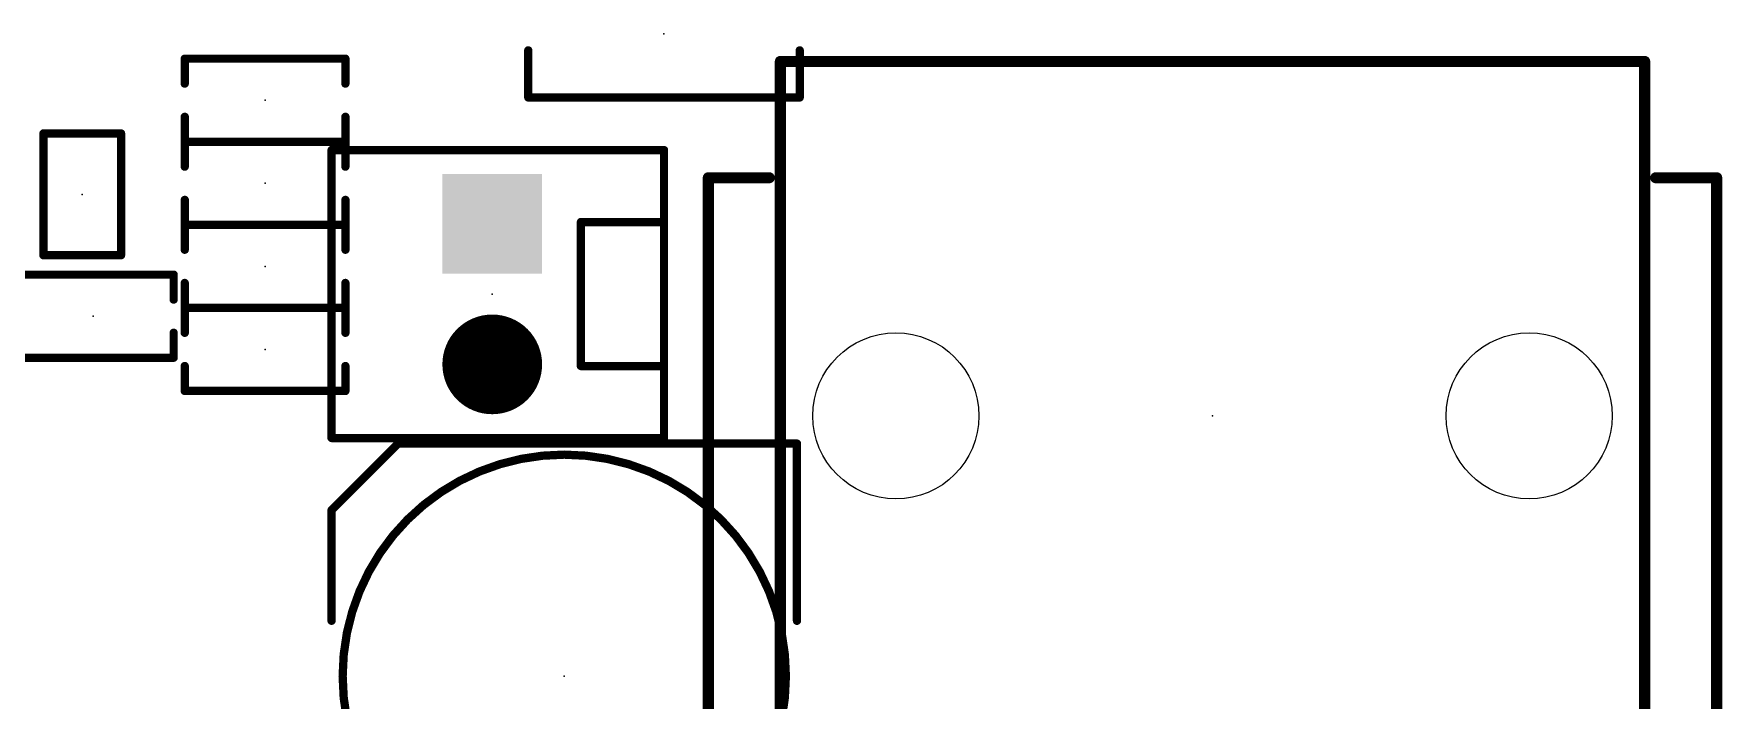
# Model space of a CAD drawing. Extents: x 0 to 89, y 0 to 124.
# Drawn here: x 23.12 to 53.6, y 91.37 to 103.4 of the extents above; entities that cross this region are included whole.
import ezdxf

# ---------------------------------------------------------------- set-up
doc = ezdxf.new("R2010")
doc.units = 0
for name, color, linetype in [('17', 82, 'CONTINUOUS'), ('20', 7, 'CONTINUOUS'), ('21', 253, 'CONTINUOUS'), ('22', 253, 'CONTINUOUS'), ('23', 7, 'CONTINUOUS'), ('24', 7, 'CONTINUOUS')]:
    doc.layers.add(name, color=color, linetype=linetype)

# ---------------------------------------------------------------- blocks, each defined once
blk = doc.blocks.new('SQUAREP')
blk.add_solid([(-0.5, -0.5), (0.5, -0.5), (-0.5, 0.5), (0.5, 0.5)])
blk = doc.blocks.new('ROUNDP')
at = {"const_width": 0.5}
blk.add_lwpolyline([(0, -0.25, 1), (0, 0.25, 1), (0, -0.25)], format="xyb", dxfattribs=at)

msp = doc.modelspace()

# ---------------------------------------------------------------- linework, layer by layer
at = {"layer": '20'}
for centre in [(38.685, 96.5), (50.115, 96.5)]:
    msp.add_circle(centre, 1.5, dxfattribs=at)
at = {"layer": '21', "const_width": 0.15}
for points in [[(25.85, 102.5), (25.85, 102.95)], [(25.85, 102.95), (28.75, 102.95)], [(28.75, 102.95), (28.75, 102.5)], [(32.05, 102.25), (32.05, 103.1)], [(36.95, 103.1), (36.95, 102.25)], [(36.95, 102.25), (32.05, 102.25)], [(25.85, 101.45), (25.85, 101.9)], [(28.75, 101.9), (28.75, 101.45)], [(23.3, 99.4), (23.3, 101.6)], [(23.3, 101.6), (24.7, 101.6)], [(24.7, 101.6), (24.7, 99.4)], [(25.85, 101), (25.85, 101.45)], [(25.85, 101.45), (28.75, 101.45)], [(28.75, 101.45), (25.85, 101.45)], [(28.75, 101.45), (28.75, 101)], [(25.85, 99.95), (25.85, 100.4)], [(28.75, 100.4), (28.75, 99.95)], [(25.85, 99.5), (25.85, 99.95)], [(25.85, 99.95), (28.75, 99.95)], [(28.75, 99.95), (25.85, 99.95)], [(28.75, 99.95), (28.75, 99.5)], [(24.7, 99.4), (23.3, 99.4)], [(22.75, 99.05), (25.65, 99.05)], [(25.65, 99.05), (25.65, 98.6)], [(25.85, 98.45), (25.85, 98.9)], [(28.75, 98.9), (28.75, 98.45)], [(28.75, 98.45), (25.85, 98.45)], [(25.85, 98), (25.85, 98.45)], [(25.85, 98.45), (28.75, 98.45)], [(28.75, 98.45), (28.75, 98)], [(25.65, 98), (25.65, 97.55)], [(25.65, 97.55), (22.75, 97.55)], [(25.85, 96.95), (25.85, 97.4)], [(28.75, 97.4), (28.75, 96.95)], [(28.75, 96.95), (25.85, 96.95)], [(29.7, 96), (28.5, 94.8)], [(36.9, 96), (29.7, 96)], [(36.9, 92.8), (36.9, 96)], [(28.5, 94.8), (28.5, 92.8)]]:
    msp.add_lwpolyline(points, dxfattribs=at)
at = {"layer": '21'}
for points, const_width in [([(25.8875, 102.95, 1), (25.8125, 102.95)], 0.075), ([(25.85, 102.9875, 1), (25.85, 102.9125)], 0.075), ([(28.7875, 102.95, 1), (28.7125, 102.95)], 0.075), ([(28.75, 102.9125, 1), (28.75, 102.9875)], 0.075), ([(32.0875, 103.1, 1), (32.0125, 103.1)], 0.075), ([(36.9875, 103.1, 1), (36.9125, 103.1)], 0.075), ([(25.8125, 102.5, 1), (25.8875, 102.5)], 0.075), ([(28.7125, 102.5, 1), (28.7875, 102.5)], 0.075), ([(32.05, 102.2875, 1), (32.05, 102.2125)], 0.075), ([(32.0125, 102.25, 1), (32.0875, 102.25)], 0.075), ([(36.9125, 102.25, 1), (36.9875, 102.25)], 0.075), ([(36.95, 102.2125, 1), (36.95, 102.2875)], 0.075), ([(25.8875, 101.9, 1), (25.8125, 101.9)], 0.075), ([(28.7875, 101.9, 1), (28.7125, 101.9)], 0.075), ([(23.3375, 101.6, 1), (23.2625, 101.6)], 0.075), ([(23.3, 101.6375, 1), (23.3, 101.5625)], 0.075), ([(24.7375, 101.6, 1), (24.6625, 101.6)], 0.075), ([(24.7, 101.5625, 1), (24.7, 101.6375)], 0.075), ([(25.8875, 101.45, 1), (25.8125, 101.45)], 0.075), ([(25.85, 101.4875, 1), (25.85, 101.4125)], 0.075), ([(25.85, 101.4875, 1), (25.85, 101.4125)], 0.075), ([(25.8125, 101.45, 1), (25.8875, 101.45)], 0.075), ([(28.7875, 101.45, 1), (28.7125, 101.45)], 0.075), ([(28.7125, 101.45, 1), (28.7875, 101.45)], 0.075), ([(28.75, 101.4125, 1), (28.75, 101.4875)], 0.075), ([(28.75, 101.4125, 1), (28.75, 101.4875)], 0.075), ([(25.8125, 101, 1), (25.8875, 101)], 0.075), ([(28.7125, 101, 1), (28.7875, 101)], 0.075), ([(25.8875, 100.4, 1), (25.8125, 100.4)], 0.075), ([(28.7875, 100.4, 1), (28.7125, 100.4)], 0.075), ([(25.8875, 99.95, 1), (25.8125, 99.95)], 0.075), ([(25.85, 99.9875, 1), (25.85, 99.9125)], 0.075), ([(25.85, 99.9875, 1), (25.85, 99.9125)], 0.075), ([(25.8125, 99.95, 1), (25.8875, 99.95)], 0.075), ([(28.7875, 99.95, 1), (28.7125, 99.95)], 0.075), ([(28.7125, 99.95, 1), (28.7875, 99.95)], 0.075), ([(28.75, 99.9125, 1), (28.75, 99.9875)], 0.075), ([(28.75, 99.9125, 1), (28.75, 99.9875)], 0.075), ([(23.3, 99.4375, 1), (23.3, 99.3625)], 0.075), ([(23.2625, 99.4, 1), (23.3375, 99.4)], 0.075), ([(24.6625, 99.4, 1), (24.7375, 99.4)], 0.075), ([(24.7, 99.3625, 1), (24.7, 99.4375)], 0.075), ([(25.8125, 99.5, 1), (25.8875, 99.5)], 0.075), ([(28.7125, 99.5, 1), (28.7875, 99.5)], 0.075), ([(25.6875, 99.05, 1), (25.6125, 99.05)], 0.075), ([(25.65, 99.0125, 1), (25.65, 99.0875)], 0.075), ([(25.8875, 98.9, 1), (25.8125, 98.9)], 0.075), ([(28.7875, 98.9, 1), (28.7125, 98.9)], 0.075), ([(25.6125, 98.6, 1), (25.6875, 98.6)], 0.075), ([(25.85, 98.4875, 1), (25.85, 98.4125)], 0.075), ([(25.8875, 98.45, 1), (25.8125, 98.45)], 0.075), ([(25.85, 98.4875, 1), (25.85, 98.4125)], 0.075), ([(25.8125, 98.45, 1), (25.8875, 98.45)], 0.075), ([(28.7875, 98.45, 1), (28.7125, 98.45)], 0.075), ([(28.7125, 98.45, 1), (28.7875, 98.45)], 0.075), ([(28.75, 98.4125, 1), (28.75, 98.4875)], 0.075), ([(28.75, 98.4125, 1), (28.75, 98.4875)], 0.075), ([(25.6875, 98, 1), (25.6125, 98)], 0.075), ([(25.8125, 98, 1), (25.8875, 98)], 0.075), ([(28.7125, 98, 1), (28.7875, 98)], 0.075), ([(25.6125, 97.55, 1), (25.6875, 97.55)], 0.075), ([(25.65, 97.5125, 1), (25.65, 97.5875)], 0.075), ([(25.8875, 97.4, 1), (25.8125, 97.4)], 0.075), ([(28.7875, 97.4, 1), (28.7125, 97.4)], 0.075), ([(25.85, 96.9875, 1), (25.85, 96.9125)], 0.075), ([(25.8125, 96.95, 1), (25.8875, 96.95)], 0.075), ([(28.7125, 96.95, 1), (28.7875, 96.95)], 0.075), ([(28.75, 96.9125, 1), (28.75, 96.9875)], 0.075), ([(29.7, 96.0375, 1), (29.7, 95.9625)], 0.075), ([(29.7265, 95.9735, 1), (29.6735, 96.0265)], 0.075), ([(36.9375, 96, 1), (36.8625, 96)], 0.075), ([(36.9, 95.9625, 1), (36.9, 96.0375)], 0.075), ([(32.7, 87.8, 1), (32.7, 95.8, 1), (32.7, 87.8)], 0.15), ([(28.5375, 94.8, 1), (28.4625, 94.8)], 0.075), ([(28.4735, 94.8265, 1), (28.5265, 94.7735)], 0.075), ([(28.4625, 92.8, 1), (28.5375, 92.8)], 0.075), ([(36.8625, 92.8, 1), (36.9375, 92.8)], 0.075)]:
    msp.add_lwpolyline(points, format="xyb", dxfattribs=dict(at, const_width=const_width))
at = {"layer": '22'}
for points, const_width in [([(52.2, 102.9), (36.6, 102.9)], 0.2), ([(36.6, 102.9), (36.6, 86.4)], 0.2), ([(52.2, 86.4), (52.2, 102.9)], 0.2), ([(34.5, 101.3), (28.5, 101.3)], 0.15), ([(28.5, 101.3), (28.5, 96.1)], 0.15), ([(34.5, 100), (34.5, 101.3)], 0.15), ([(35.3, 87.8), (35.3, 100.8)], 0.2), ([(35.3, 100.8), (36.4, 100.8)], 0.2), ([(53.5, 100.8), (52.4, 100.8)], 0.2), ([(53.5, 87.8), (53.5, 100.8)], 0.2), ([(33, 97.4), (33, 100)], 0.15), ([(33, 100), (34.5, 100)], 0.15), ([(34.5, 97.4), (34.5, 100)], 0.15), ([(34.5, 97.4), (33, 97.4)], 0.15), ([(34.5, 96.1), (34.5, 97.4)], 0.15), ([(28.5, 96.1), (34.5, 96.1)], 0.15)]:
    msp.add_lwpolyline(points, dxfattribs=dict(at, const_width=const_width))
for points, const_width in [([(36.6, 102.95, 1), (36.6, 102.85)], 0.1), ([(36.65, 102.9, 1), (36.55, 102.9)], 0.1), ([(52.25, 102.9, 1), (52.15, 102.9)], 0.1), ([(52.2, 102.85, 1), (52.2, 102.95)], 0.1), ([(28.5, 101.3375, 1), (28.5, 101.2625)], 0.075), ([(28.5375, 101.3, 1), (28.4625, 101.3)], 0.075), ([(34.5375, 101.3, 1), (34.4625, 101.3)], 0.075), ([(34.5, 101.2625, 1), (34.5, 101.3375)], 0.075), ([(35.35, 100.8, 1), (35.25, 100.8)], 0.1), ([(35.3, 100.85, 1), (35.3, 100.75)], 0.1), ([(36.4, 100.75, 1), (36.4, 100.85)], 0.1), ([(52.4, 100.85, 1), (52.4, 100.75)], 0.1), ([(53.55, 100.8, 1), (53.45, 100.8)], 0.1), ([(53.5, 100.75, 1), (53.5, 100.85)], 0.1), ([(33.0375, 100, 1), (32.9625, 100)], 0.075), ([(33, 100.0375, 1), (33, 99.9625)], 0.075), ([(34.5375, 100, 1), (34.4625, 100)], 0.075), ([(34.4625, 100, 1), (34.5375, 100)], 0.075), ([(34.5, 99.9625, 1), (34.5, 100.0375)], 0.075), ([(33, 97.4375, 1), (33, 97.3625)], 0.075), ([(32.9625, 97.4, 1), (33.0375, 97.4)], 0.075), ([(34.5375, 97.4, 1), (34.4625, 97.4)], 0.075), ([(34.4625, 97.4, 1), (34.5375, 97.4)], 0.075), ([(34.5, 97.3625, 1), (34.5, 97.4375)], 0.075), ([(28.5, 96.1375, 1), (28.5, 96.0625)], 0.075), ([(28.4625, 96.1, 1), (28.5375, 96.1)], 0.075), ([(34.4625, 96.1, 1), (34.5375, 96.1)], 0.075), ([(34.5, 96.0625, 1), (34.5, 96.1375)], 0.075)]:
    msp.add_lwpolyline(points, format="xyb", dxfattribs=dict(at, const_width=const_width))
at = {"layer": '23'}
for p in [(34.5, 103.4), (27.3, 102.2), (27.3, 100.7), (24, 100.5), (27.3, 99.2), (24.2, 98.3), (27.3, 97.7), (32.7, 91.8)]:
    msp.add_point(p, dxfattribs=at)
at = {"layer": '24'}
for p in [(31.4, 98.7), (44.4, 96.5)]:
    msp.add_point(p, dxfattribs=at)

# ---------------------------------------------------------------- block references
at = {"layer": '17', "xscale": 1.8, "yscale": 1.8, "rotation": 90}
for name, p in [('SQUAREP', (31.4, 99.97)), ('SQUAREP', (31.4, 99.97)), ('ROUNDP', (31.4, 97.43)), ('ROUNDP', (31.4, 97.43))]:
    msp.add_blockref(name, p, dxfattribs=at)

doc.saveas('drawing.dxf')
